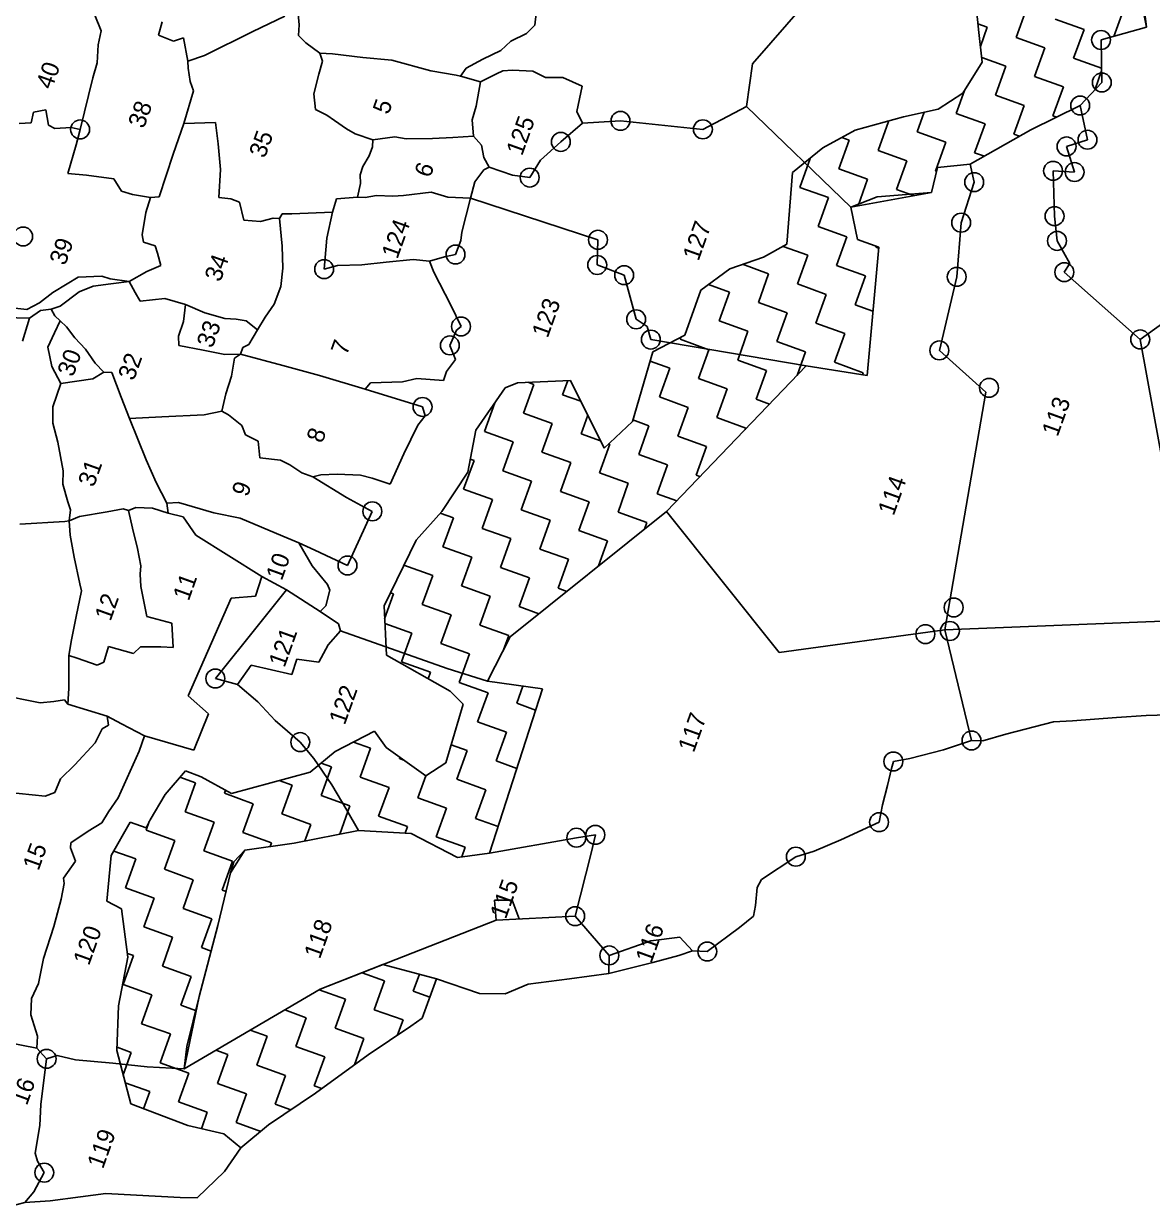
# Model space of a CAD drawing. Header units: metres. Extents: x 333193 to 336565, y 1789500 to 1792058.
# Drawn here: x 334223 to 335418, y 1789573 to 1790825 of the extents above; entities that cross this region are included whole.
import ezdxf

# ---------------------------------------------------------------- set-up
doc = ezdxf.new("R2010")
doc.units = ezdxf.units.M
for name, color, linetype in [('POLY_HATCH', 12, 'Continuous'), ('POLY_PARCEL', 6, 'Continuous'), ('POLY_WATER', 4, 'Continuous'), ('SYM_STONE', 1, 'Continuous'), ('TEXT_PARCEL', 7, 'Continuous'), ('V_BOUND_LINE', 7, 'Continuous')]:
    doc.layers.add(name, color=color, linetype=linetype)
doc.styles.add('TEXT_MAP', font='', dxfattribs={"height": 0.1})
doc.styles.get('TEXT_MAP').set_extended_font_data('Kruti Dev 050')

msp = doc.modelspace()

# ---------------------------------------------------------------- linework, layer by layer
at = {"layer": 'POLY_HATCH'}
for p, q in [((335411.7, 1790821.1), (335401.9, 1790909.5)), ((335228.5, 1790872.6), (335234.2, 1790815.5)), ((335234.2, 1790815.5), (335237.9, 1790784.1)), ((335363.7, 1790807.6), (335411.7, 1790821.1)), ((335364.5, 1790762.6), (335363.7, 1790807.6)), ((335237.9, 1790784.1), (335217.4, 1790751.4)), ((335341.6, 1790738.2), (335364.5, 1790762.6)), ((335217.4, 1790751.4), (335191.4, 1790734.5)), ((335191.4, 1790734.5), (335154.7, 1790726.4)), ((335289.3, 1790712.4), (335341.6, 1790738.2)), ((335154.7, 1790726.4), (335103.4, 1790712.3)), ((335103.4, 1790712.3), (335069, 1790693.4)), ((335225.1, 1790676.1), (335289.3, 1790712.4)), ((335069, 1790693.4), (335037.2, 1790667.3)), ((335037.2, 1790667.3), (335031.2, 1790591.3)), ((335184.1, 1790646.2), (335190.5, 1790672.7)), ((335190.5, 1790672.7), (335225.1, 1790676.1)), ((335098.9, 1790630.6), (335184.1, 1790646.2)), ((335105.7, 1790596.3), (335098.9, 1790630.6)), ((335031.2, 1790591.3), (335006.4, 1790577.7)), ((335128.3, 1790588.2), (335105.7, 1790596.3)), ((335006.4, 1790577.7), (334970.7, 1790565.5)), ((335116, 1790452.3), (335128.3, 1790588.2)), ((334970.7, 1790565.5), (334940, 1790542.8)), ((334940, 1790542.8), (334922.9, 1790495.1)), ((334922.9, 1790495.1), (334889, 1790477.3)), ((334889, 1790477.3), (334867.5, 1790403.6)), ((334903.8, 1790308.5), (335051.5, 1790462.5)), ((335051.5, 1790462.5), (335116, 1790452.3)), ((334732.9, 1790439.5), (334701.7, 1790394.4)), ((334746, 1790444.8), (334732.9, 1790439.5)), ((334801.9, 1790447.2), (334746, 1790444.8)), ((334837.5, 1790375.6), (334801.9, 1790447.2)), ((334867.5, 1790403.6), (334837.5, 1790375.6)), ((334701.7, 1790394.4), (334693.2, 1790349.9)), ((334693.2, 1790349.9), (334665.8, 1790308.4)), ((334665.8, 1790308.4), (334638.6, 1790278.1)), ((334738, 1790175.6), (334903.8, 1790308.5)), ((334638.6, 1790278.1), (334604.6, 1790208.4)), ((334604.6, 1790208.4), (334607.1, 1790156.2)), ((334714.2, 1790128.8), (334738, 1790175.6)), ((334607.1, 1790156.2), (334674.7, 1790118.2)), ((334772.3, 1790120.6), (334714.2, 1790128.8)), ((334674.7, 1790118.2), (334688.5, 1790104.4)), ((334716.2, 1789946.6), (334772.3, 1790120.6)), ((334688.5, 1790104.4), (334669.9, 1790042.3)), ((334594.4, 1790075.7), (334552.9, 1790054.3)), ((334607, 1790058.6), (334594.4, 1790075.7)), ((334552.9, 1790054.3), (334526.4, 1790032.5)), ((334648.7, 1790028.6), (334607, 1790058.6)), ((334669.9, 1790042.3), (334648.7, 1790028.6)), ((334394.3, 1790033.7), (334372.8, 1790008.9)), ((334410.9, 1790027.7), (334394.3, 1790033.7)), ((334443.2, 1790009.9), (334410.9, 1790027.7)), ((334526.4, 1790032.5), (334484.8, 1790021.2)), ((334484.8, 1790021.2), (334443.2, 1790009.9)), ((334372.8, 1790008.9), (334356.9, 1789982)), ((334336, 1789979.5), (334315.8, 1789944.3)), ((334352.6, 1789973.6), (334336, 1789979.5)), ((334356.9, 1789982), (334352.6, 1789973.6)), ((334509.5, 1789957.4), (334577.4, 1789970.7)), ((334577.4, 1789970.7), (334633.4, 1789967.5)), ((334633.4, 1789967.5), (334682.2, 1789942.3)), ((334457.1, 1789949.9), (334509.5, 1789957.4)), ((334315.8, 1789944.3), (334311, 1789895.9)), ((334442.2, 1789926), (334457.1, 1789949.9)), ((334682.2, 1789942.3), (334716.2, 1789946.6)), ((334428.5, 1789870.3), (334442.2, 1789926)), ((334311, 1789895.9), (334326.8, 1789887.8)), ((334326.8, 1789887.8), (334333.4, 1789836.6)), ((334409, 1789794.9), (334428.5, 1789870.3)), ((334333.4, 1789836.6), (334323.6, 1789785)), ((334603.2, 1789828.7), (334537, 1789802.6)), ((334660.1, 1789813.7), (334603.2, 1789828.7)), ((334645.1, 1789772.1), (334660.1, 1789813.7)), ((334537, 1789802.6), (334393.1, 1789718.5)), ((334393.1, 1789718.5), (334409, 1789794.9)), ((334323.6, 1789785), (334321.7, 1789737.9)), ((334587.7, 1789733.3), (334633, 1789763.7)), ((334633, 1789763.7), (334645.1, 1789772.1)), ((334321.7, 1789737.9), (334336.4, 1789681.3)), ((334532, 1789692.7), (334587.7, 1789733.3)), ((334482.4, 1789659), (334532, 1789692.7)), ((334336.4, 1789681.3), (334396.9, 1789658.3)), ((334396.9, 1789658.3), (334435.1, 1789649.6)), ((334453.1, 1789634.6), (334482.4, 1789659)), ((334435.1, 1789649.6), (334453.1, 1789634.6))]:
    msp.add_line(p, q, dxfattribs=at)
at = {"layer": 'POLY_HATCH', "linetype": 'Continuous'}
for p, q in [((335273.8, 1790810.3), (335284.7, 1790840.7)), ((335345.7, 1790818.8), (335315.2, 1790829.8)), ((335377.4, 1790811.4), (335387.1, 1790838.4)), ((335243.3, 1790821.2), (335233.3, 1790824.8)), ((335235.9, 1790800.8), (335243.3, 1790821.2)), ((335334.7, 1790788.3), (335345.7, 1790818.8)), ((335304.2, 1790799.3), (335273.8, 1790810.3)), ((335293.3, 1790768.8), (335304.2, 1790799.3)), ((335262.8, 1790779.8), (335237.4, 1790788.9)), ((335251.9, 1790749.3), (335262.8, 1790779.8)), ((335364.2, 1790777.7), (335334.7, 1790788.3)), ((335323.8, 1790757.9), (335293.3, 1790768.8)), ((335357, 1790754.6), (335364.3, 1790774.9)), ((335210.4, 1790729.8), (335219.2, 1790754.3)), ((335312.8, 1790727.4), (335323.8, 1790757.9)), ((335282.3, 1790738.3), (335251.9, 1790749.3)), ((335169, 1790710.2), (335176.5, 1790731.3)), ((335240.9, 1790718.8), (335210.4, 1790729.8)), ((335271.4, 1790707.9), (335282.3, 1790738.3)), ((335316.8, 1790726), (335312.8, 1790727.4)), ((335127.6, 1790690.7), (335138.5, 1790721.2)), ((335138.5, 1790721.2), (335137.2, 1790721.6)), ((335229.9, 1790688.3), (335240.9, 1790718.8)), ((335097.1, 1790701.7), (335089.2, 1790704.5)), ((335199.5, 1790699.3), (335169, 1790710.2)), ((335277.4, 1790705.7), (335271.4, 1790707.9)), ((335086.1, 1790671.2), (335097.1, 1790701.7)), ((335158, 1790679.8), (335127.6, 1790690.7)), ((335188.5, 1790668.8), (335199.5, 1790699.3)), ((335044.7, 1790651.6), (335055.6, 1790682.1)), ((335055.6, 1790682.1), (335055.4, 1790682.2)), ((335147.1, 1790649.3), (335158, 1790679.8)), ((335240.2, 1790684.6), (335229.9, 1790688.3)), ((335116.6, 1790660.2), (335086.1, 1790671.2)), ((335189.4, 1790668.5), (335188.5, 1790668.8)), ((335075.2, 1790640.7), (335044.7, 1790651.6)), ((335106.5, 1790632), (335116.6, 1790660.2)), ((335064.2, 1790610.2), (335075.2, 1790640.7)), ((335165.2, 1790642.8), (335147.1, 1790649.3)), ((335033.5, 1790620.6), (335033.7, 1790621.2)), ((335033.7, 1790621.2), (335033.6, 1790621.2)), ((335094.7, 1790599.3), (335064.2, 1790610.2)), ((335053.3, 1790579.7), (335027.2, 1790589.1)), ((335083.7, 1790568.8), (335094.7, 1790599.3)), ((335125.2, 1790588.3), (335125.5, 1790589.2)), ((335042.3, 1790549.3), (335053.3, 1790579.7)), ((335128.2, 1790587.2), (335125.2, 1790588.3)), ((335011.8, 1790560.2), (334984.2, 1790570.1)), ((335114.2, 1790557.8), (335083.7, 1790568.8)), ((335000.9, 1790529.7), (335011.8, 1790560.2)), ((335103.3, 1790527.3), (335114.2, 1790557.8)), ((334970.4, 1790540.7), (334948, 1790548.7)), ((334959.4, 1790510.2), (334970.4, 1790540.7)), ((335072.8, 1790538.3), (335042.3, 1790549.3)), ((335031.4, 1790518.8), (335000.9, 1790529.7)), ((335061.8, 1790507.8), (335072.8, 1790538.3)), ((335122.2, 1790520.6), (335103.3, 1790527.3)), ((335020.4, 1790488.3), (335031.4, 1790518.8)), ((334989.9, 1790499.2), (334959.4, 1790510.2)), ((335092.3, 1790496.9), (335061.8, 1790507.8)), ((334918, 1790490.7), (334918.8, 1790493)), ((334948.5, 1790479.7), (334918, 1790490.7)), ((334979, 1790468.8), (334989.9, 1790499.2)), ((335081.4, 1790466.4), (335092.3, 1790496.9)), ((334937.5, 1790449.2), (334948.5, 1790479.7)), ((335050.9, 1790477.3), (335020.4, 1790488.3)), ((335042, 1790452.5), (335050.9, 1790477.3)), ((334907.1, 1790460.2), (334886.2, 1790467.7)), ((335009.4, 1790457.8), (334979, 1790468.8)), ((335111.8, 1790455.4), (335081.4, 1790466.4)), ((334896.1, 1790429.7), (334907.1, 1790460.2)), ((334998.5, 1790427.3), (335009.4, 1790457.8)), ((335111, 1790453.1), (335111.8, 1790455.4)), ((334752.3, 1790412.6), (334763.2, 1790443)), ((334763.2, 1790443), (334757, 1790445.3)), ((334793.7, 1790432.1), (334799.1, 1790447.1)), ((334968, 1790438.3), (334937.5, 1790449.2)), ((334812.9, 1790425.2), (334793.7, 1790432.1)), ((334926.6, 1790418.7), (334896.1, 1790429.7)), ((334957.1, 1790407.8), (334968, 1790438.3)), ((335012.8, 1790422.2), (334998.5, 1790427.3)), ((334710.8, 1790393), (334721.8, 1790423.4)), ((334915.6, 1790388.3), (334926.6, 1790418.7)), ((334782.7, 1790401.6), (334752.3, 1790412.6)), ((334771.8, 1790371.1), (334782.7, 1790401.6)), ((334813.2, 1790390.6), (334820.3, 1790410.3)), ((334885.1, 1790399.2), (334868, 1790405.4)), ((334987.5, 1790396.8), (334957.1, 1790407.8)), ((334741.3, 1790382.1), (334710.8, 1790393)), ((334833.7, 1790383.3), (334813.2, 1790390.6)), ((334874.2, 1790368.7), (334885.1, 1790399.2)), ((334987, 1790395.2), (334987.5, 1790396.8)), ((334730.4, 1790351.6), (334741.3, 1790382.1)), ((334832.8, 1790349.2), (334843.7, 1790379.7)), ((334843.7, 1790379.7), (334842.3, 1790380.2)), ((334946.1, 1790377.3), (334915.6, 1790388.3)), ((334935.2, 1790346.8), (334946.1, 1790377.3)), ((334699.9, 1790362.5), (334695.9, 1790364)), ((334802.3, 1790360.2), (334771.8, 1790371.1)), ((334904.7, 1790357.8), (334874.2, 1790368.7)), ((334688.9, 1790332.1), (334699.9, 1790362.5)), ((334760.8, 1790340.6), (334730.4, 1790351.6)), ((334791.3, 1790329.7), (334802.3, 1790360.2)), ((334893.7, 1790327.3), (334904.7, 1790357.8)), ((334749.9, 1790310.2), (334760.8, 1790340.6)), ((334863.2, 1790338.3), (334832.8, 1790349.2)), ((334939.1, 1790345.4), (334935.2, 1790346.8)), ((334719.4, 1790321.1), (334688.9, 1790332.1)), ((334821.8, 1790318.7), (334791.3, 1790329.7)), ((334852.3, 1790307.8), (334863.2, 1790338.3)), ((334914.6, 1790319.8), (334893.7, 1790327.3)), ((334708.5, 1790290.6), (334719.4, 1790321.1)), ((334810.9, 1790288.2), (334821.8, 1790318.7)), ((334678, 1790301.6), (334664.1, 1790306.6)), ((334667, 1790271.1), (334678, 1790301.6)), ((334780.4, 1790299.2), (334749.9, 1790310.2)), ((334882.8, 1790296.8), (334852.3, 1790307.8)), ((334738.9, 1790279.7), (334708.5, 1790290.6)), ((334769.4, 1790268.7), (334780.4, 1790299.2)), ((334880.2, 1790289.6), (334882.8, 1790296.8)), ((334728, 1790249.2), (334738.9, 1790279.7)), ((334841.3, 1790277.3), (334810.9, 1790288.2)), ((334831.8, 1790250.9), (334841.3, 1790277.3)), ((334697.5, 1790260.1), (334667, 1790271.1)), ((334799.9, 1790257.8), (334769.4, 1790268.7)), ((334656.1, 1790240.6), (334625.6, 1790251.5)), ((334686.5, 1790229.7), (334697.5, 1790260.1)), ((334788.9, 1790227.3), (334799.9, 1790257.8)), ((334645.1, 1790210.1), (334656.1, 1790240.6)), ((334758.5, 1790238.2), (334728, 1790249.2)), ((334717, 1790218.7), (334686.5, 1790229.7)), ((334747.5, 1790207.8), (334758.5, 1790238.2)), ((334798.3, 1790223.9), (334788.9, 1790227.3)), ((334605.2, 1790194.9), (334614.6, 1790221.1)), ((334614.6, 1790221.1), (334611.3, 1790222.3)), ((334706.1, 1790188.2), (334717, 1790218.7)), ((334675.6, 1790199.2), (334645.1, 1790210.1)), ((334768.6, 1790200.2), (334747.5, 1790207.8)), ((334634.2, 1790179.7), (334605.4, 1790190)), ((334664.6, 1790168.7), (334675.6, 1790199.2)), ((334623.2, 1790149.2), (334634.2, 1790179.7)), ((334736.6, 1790177.3), (334706.1, 1790188.2)), ((334731, 1790161.8), (334736.6, 1790177.3)), ((334695.1, 1790157.7), (334664.6, 1790168.7)), ((334684.2, 1790127.3), (334695.1, 1790157.7)), ((334653.7, 1790138.2), (334623.2, 1790149.2)), ((334651.2, 1790131.4), (334653.7, 1790138.2)), ((334714.7, 1790116.3), (334684.2, 1790127.3)), ((334703.7, 1790085.8), (334714.7, 1790116.3)), ((334745.1, 1790105.4), (334751.7, 1790123.5)), ((334765.1, 1790098.2), (334745.1, 1790105.4)), ((334734.2, 1790074.9), (334703.7, 1790085.8)), ((334590.4, 1790057.7), (334572.2, 1790064.2)), ((334723.2, 1790044.4), (334734.2, 1790074.9)), ((334579.4, 1790027.2), (334590.4, 1790057.7)), ((334692.7, 1790055.3), (334675.6, 1790061.5)), ((334681.8, 1790024.9), (334692.7, 1790055.3)), ((334548.9, 1790038.2), (334538, 1790042.1)), ((334538, 1790007.7), (334548.9, 1790038.2)), ((334620.8, 1790046.8), (334621.4, 1790048.3)), ((334626.1, 1790044.9), (334620.8, 1790046.8)), ((334745.2, 1790036.5), (334723.2, 1790044.4)), ((334405.1, 1790021), (334388.5, 1790027)), ((334609.9, 1790016.3), (334579.4, 1790027.2)), ((334640.4, 1790005.3), (334648.7, 1790028.6)), ((334394.1, 1789990.6), (334405.1, 1790021)), ((334435.6, 1790010.1), (334436.8, 1790013.4)), ((334507.5, 1790018.7), (334493.7, 1790023.6)), ((334496.5, 1789988.2), (334507.5, 1790018.7)), ((334598.9, 1789985.8), (334609.9, 1790016.3)), ((334712.3, 1790013.9), (334681.8, 1790024.9)), ((334701.3, 1789983.4), (334712.3, 1790013.9)), ((334466, 1789999.1), (334435.6, 1790010.1)), ((334568.4, 1789996.8), (334538, 1790007.7)), ((334670.8, 1789994.4), (334640.4, 1790005.3)), ((334424.6, 1789979.6), (334394.1, 1789990.6)), ((334455.1, 1789968.7), (334466, 1789999.1)), ((334527, 1789977.2), (334496.5, 1789988.2)), ((334557.7, 1789966.8), (334568.4, 1789996.8)), ((334659.9, 1789963.9), (334670.8, 1789994.4)), ((334352.7, 1789971), (334356, 1789980.2)), ((334413.7, 1789949.1), (334424.6, 1789979.6)), ((334520.7, 1789959.6), (334527, 1789977.2)), ((334629.4, 1789974.9), (334598.9, 1789985.8)), ((334725.3, 1789974.8), (334701.3, 1789983.4)), ((334383.2, 1789960.1), (334352.7, 1789971)), ((334485.6, 1789957.7), (334455.1, 1789968.7)), ((334626.9, 1789967.8), (334629.4, 1789974.9)), ((334690.4, 1789953), (334659.9, 1789963.9)), ((334372.2, 1789929.6), (334383.2, 1789960.1)), ((334484.2, 1789953.8), (334485.6, 1789957.7)), ((334686.8, 1789942.9), (334690.4, 1789953)), ((334341.7, 1789940.6), (334318.5, 1789948.9)), ((334330.8, 1789910.1), (334341.7, 1789940.6)), ((334444.1, 1789938.2), (334413.7, 1789949.1)), ((334433.2, 1789907.7), (334444.1, 1789938.2)), ((334402.7, 1789918.6), (334372.2, 1789929.6)), ((334391.8, 1789888.2), (334402.7, 1789918.6)), ((334361.3, 1789899.1), (334330.8, 1789910.1)), ((334437.3, 1789906.2), (334433.2, 1789907.7)), ((334350.3, 1789868.6), (334361.3, 1789899.1)), ((334422.2, 1789877.2), (334391.8, 1789888.2)), ((334411.3, 1789846.7), (334422.2, 1789877.2)), ((334380.8, 1789857.7), (334350.3, 1789868.6)), ((334369.9, 1789827.2), (334380.8, 1789857.7)), ((334328.4, 1789807.7), (334339.4, 1789838.2)), ((334339.4, 1789838.2), (334332.9, 1789840.5)), ((334421.5, 1789843.1), (334411.3, 1789846.7)), ((334400.3, 1789816.3), (334369.9, 1789827.2)), ((334389.4, 1789785.8), (334400.3, 1789816.3)), ((334605.1, 1789811.5), (334581.3, 1789820.1)), ((334635.6, 1789800.5), (334642, 1789818.5)), ((334358.9, 1789796.7), (334328.4, 1789807.7)), ((334563.7, 1789792), (334535.8, 1789802)), ((334594.2, 1789781), (334605.1, 1789811.5)), ((334653.1, 1789794.3), (334635.6, 1789800.5)), ((334347.9, 1789766.2), (334358.9, 1789796.7)), ((334552.7, 1789761.5), (334563.7, 1789792)), ((334405.9, 1789779.8), (334389.4, 1789785.8)), ((334522.3, 1789772.4), (334499.4, 1789780.7)), ((334624.7, 1789770.1), (334594.2, 1789781)), ((334378.4, 1789755.3), (334347.9, 1789766.2)), ((334511.3, 1789742), (334522.3, 1789772.4)), ((334619, 1789754.3), (334624.7, 1789770.1)), ((334367.5, 1789724.8), (334378.4, 1789755.3)), ((334480.8, 1789752.9), (334462.9, 1789759.3)), ((334469.9, 1789722.4), (334480.8, 1789752.9)), ((334583.2, 1789750.5), (334552.7, 1789761.5)), ((334573.2, 1789722.8), (334583.2, 1789750.5)), ((334337, 1789735.8), (334321.9, 1789741.2)), ((334439.4, 1789733.4), (334426.5, 1789738)), ((334541.8, 1789731), (334511.3, 1789742)), ((334328.5, 1789712), (334337, 1789735.8)), ((334428.4, 1789702.9), (334439.4, 1789733.4)), ((334530.8, 1789700.5), (334541.8, 1789731)), ((334398, 1789713.9), (334367.5, 1789724.8)), ((334387, 1789683.4), (334398, 1789713.9)), ((334500.4, 1789711.5), (334469.9, 1789722.4)), ((334356.5, 1789694.3), (334330.6, 1789703.6)), ((334458.9, 1789691.9), (334428.4, 1789702.9)), ((334489.4, 1789681), (334500.4, 1789711.5)), ((334538.8, 1789697.7), (334530.8, 1789700.5)), ((334350, 1789676.1), (334356.5, 1789694.3)), ((334448, 1789661.5), (334458.9, 1789691.9)), ((334417.5, 1789672.4), (334387, 1789683.4)), ((334506, 1789675), (334489.4, 1789681)), ((334411.2, 1789655), (334417.5, 1789672.4)), ((334474.1, 1789652.1), (334448, 1789661.5))]:
    msp.add_line(p, q, dxfattribs=at)
at = {"layer": 'POLY_PARCEL'}
for p, q in [((335411.7, 1790821.1), (335396.6, 1790899.1)), ((334994.6, 1790782.2), (335050.4, 1790846.2)), ((334305.2, 1790817.3), (334298.5, 1790834)), ((334465.7, 1790816.7), (334499.4, 1790832.9)), ((334513.4, 1790838.8), (334514.6, 1790823.8)), ((334764.2, 1790823.3), (334765.6, 1790835.5)), ((334301.9, 1790802.5), (334305.2, 1790817.3)), ((334369.7, 1790826.9), (334365.8, 1790812.7)), ((334414.4, 1790791.3), (334465.7, 1790816.7)), ((334514.6, 1790823.8), (334514.1, 1790812.2)), ((334739, 1790806.4), (334755.4, 1790814.6)), ((334755.4, 1790814.6), (334764.2, 1790823.3)), ((335363.7, 1790807.6), (335411.7, 1790821.1)), ((334300.9, 1790783.3), (334301.9, 1790802.5)), ((334365.8, 1790812.7), (334381.8, 1790806.2)), ((334381.8, 1790806.2), (334392.3, 1790810)), ((334392.3, 1790810), (334396.9, 1790785.2)), ((334514.1, 1790812.2), (334521.7, 1790804.6)), ((334521.7, 1790804.6), (334536.6, 1790793.6)), ((334728.4, 1790796.3), (334739, 1790806.4)), ((335364.5, 1790762.6), (335363.7, 1790807.6)), ((334396.9, 1790785.2), (334414.4, 1790791.3)), ((334539.3, 1790785.1), (334536.6, 1790793.6)), ((334536.6, 1790793.6), (334550, 1790793)), ((334550, 1790793), (334582.2, 1790789.1)), ((334709.1, 1790787.2), (334728.4, 1790796.3)), ((334296.4, 1790767.4), (334300.9, 1790783.3)), ((334397.2, 1790777.8), (334396.9, 1790785.2)), ((334399.2, 1790763.5), (334397.2, 1790777.8)), ((334535.7, 1790771.5), (334539.3, 1790785.1)), ((334582.2, 1790789.1), (334612.9, 1790786.3)), ((334612.9, 1790786.3), (334654.3, 1790774.8)), ((334685.6, 1790769.3), (334691.5, 1790777.8)), ((334691.5, 1790777.8), (334709.1, 1790787.2)), ((334988.4, 1790737.1), (334994.6, 1790782.2)), ((334282.8, 1790712.9), (334296.4, 1790767.4)), ((334530.2, 1790750.5), (334535.7, 1790771.5)), ((334654.3, 1790774.8), (334680.8, 1790770.4)), ((334680.8, 1790770.4), (334685.6, 1790769.3)), ((334685.6, 1790769.3), (334706.6, 1790763.2)), ((334723.6, 1790771.7), (334706.6, 1790763.2)), ((334730.3, 1790775), (334723.6, 1790771.7)), ((334740.7, 1790775.5), (334730.3, 1790775)), ((334762, 1790774.5), (334740.7, 1790775.5)), ((334775.4, 1790767.9), (334762, 1790774.5)), ((334793.9, 1790768), (334775.4, 1790767.9)), ((334814.3, 1790758.8), (334793.9, 1790768)), ((334392.5, 1790719.3), (334402.9, 1790753.8)), ((334402.9, 1790753.8), (334399.2, 1790763.5)), ((334706.6, 1790763.2), (334702, 1790737.6)), ((334808.6, 1790732), (334814.3, 1790758.8)), ((335341.6, 1790738.2), (335364.5, 1790762.6)), ((334532, 1790734), (334530.2, 1790750.5)), ((334231.1, 1790719.9), (334233.4, 1790731.3)), ((334233.4, 1790731.3), (334246.4, 1790733.5)), ((334246.4, 1790733.5), (334249.4, 1790717.6)), ((334544.1, 1790728.1), (334532, 1790734)), ((334552.3, 1790722.2), (334544.1, 1790728.1)), ((334702, 1790737.6), (334697.9, 1790723)), ((334814.7, 1790719.5), (334808.6, 1790732)), ((334942.2, 1790713), (334988.4, 1790737.1)), ((334988.4, 1790737.1), (335098.9, 1790630.6)), ((335289.3, 1790712.4), (335341.6, 1790738.2)), ((335341.6, 1790738.2), (335349.3, 1790702)), ((334218.2, 1790719.1), (334231.1, 1790719.9)), ((334249.4, 1790717.6), (334256.1, 1790713.8)), ((334256.1, 1790713.8), (334273.5, 1790715.1)), ((334273.5, 1790715.1), (334282.8, 1790712.9)), ((334381.2, 1790686.7), (334392.5, 1790719.3)), ((334392.5, 1790719.3), (334426.3, 1790720.3)), ((334426.3, 1790720.3), (334429, 1790697.8)), ((334564.8, 1790713.4), (334552.3, 1790722.2)), ((334697.9, 1790723), (334699.3, 1790705.8)), ((334791.8, 1790699.7), (334814.7, 1790719.5)), ((334814.7, 1790719.5), (334854.9, 1790722)), ((334854.9, 1790722), (334942.2, 1790713)), ((334278.7, 1790696.6), (334282.8, 1790712.9)), ((334574.2, 1790708.2), (334564.8, 1790713.4)), ((334592.9, 1790701.8), (334574.2, 1790708.2)), ((334592.4, 1790694.4), (334592.9, 1790701.8)), ((334615.9, 1790705), (334592.9, 1790701.8)), ((334628.2, 1790703.1), (334615.9, 1790705)), ((334655.9, 1790703.4), (334628.2, 1790703.1)), ((334677.6, 1790704.2), (334655.9, 1790703.4)), ((334699.3, 1790705.8), (334677.6, 1790704.2)), ((334707.9, 1790696.1), (334699.3, 1790705.8)), ((335225.1, 1790676.1), (335289.3, 1790712.4)), ((335349.3, 1790702), (335327.2, 1790694.9)), ((334269.8, 1790666.4), (334278.7, 1790696.6)), ((334429, 1790697.8), (334431.6, 1790670.6)), ((334588.8, 1790685.1), (334592.4, 1790694.4)), ((334710.2, 1790683.1), (334707.9, 1790696.1)), ((334770.3, 1790680.5), (334791.8, 1790699.7)), ((335327.2, 1790694.9), (335335.7, 1790667.8)), ((334366.6, 1790641.7), (334381.2, 1790686.7)), ((334582.2, 1790673.5), (334588.8, 1790685.1)), ((334715.8, 1790673.1), (334710.2, 1790683.1)), ((334758.8, 1790661.9), (334770.3, 1790680.5)), ((334289.5, 1790664.5), (334269.8, 1790666.4)), ((334318.4, 1790660.5), (334289.5, 1790664.5)), ((334431.6, 1790670.6), (334429.7, 1790640.9)), ((334579.4, 1790664.8), (334582.2, 1790673.5)), ((334579.7, 1790655.6), (334579.4, 1790664.8)), ((334700.7, 1790657.3), (334710.1, 1790670)), ((334710.1, 1790670), (334715.8, 1790673.1)), ((334715.8, 1790673.1), (334740.5, 1790664.5)), ((334740.5, 1790664.5), (334758.8, 1790661.9)), ((335184.1, 1790646.2), (335190.5, 1790672.7)), ((335190.5, 1790672.7), (335225.1, 1790676.1)), ((335229.4, 1790657.1), (335225.1, 1790676.1)), ((335335.7, 1790667.8), (335312.9, 1790669.1)), ((335312.9, 1790669.1), (335314.5, 1790621.1)), ((334326.5, 1790647.6), (334318.4, 1790660.5)), ((334576.4, 1790641.3), (334579.7, 1790655.6)), ((334696.3, 1790640.2), (334700.7, 1790657.3)), ((335215.6, 1790614.2), (335229.4, 1790657.1)), ((334338.4, 1790644.1), (334326.5, 1790647.6)), ((334357.2, 1790641), (334338.4, 1790644.1)), ((334352.3, 1790625), (334357.2, 1790641)), ((334357.2, 1790641), (334366.6, 1790641.7)), ((334429.7, 1790640.9), (334442.5, 1790639.4)), ((334442.5, 1790639.4), (334451.5, 1790635.8)), ((334554.4, 1790639.4), (334549.9, 1790625.3)), ((334576.4, 1790641.3), (334554.4, 1790639.4)), ((334584.6, 1790640.7), (334576.4, 1790641.3)), ((334596.7, 1790643.1), (334584.6, 1790640.7)), ((334614, 1790642.3), (334596.7, 1790643.1)), ((334625.2, 1790643.1), (334614, 1790642.3)), ((334654.4, 1790646.5), (334625.2, 1790643.1)), ((334672.2, 1790641.3), (334654.4, 1790646.5)), ((334696.3, 1790640.2), (334672.2, 1790641.3)), ((334687, 1790604.2), (334696.3, 1790640.2)), ((334696.3, 1790640.2), (334831.1, 1790596.1)), ((335098.9, 1790630.6), (335126.7, 1790641.4)), ((335126.7, 1790641.4), (335184.1, 1790646.2)), ((334451.5, 1790635.8), (334456.3, 1790616.9)), ((335105.7, 1790596.3), (335098.9, 1790630.6)), ((334348.6, 1790601.3), (334352.3, 1790625)), ((334456.3, 1790616.9), (334473.7, 1790615.5)), ((334473.7, 1790615.5), (334487.3, 1790618.9)), ((334487.3, 1790618.9), (334494.1, 1790618.6)), ((334496.7, 1790623.4), (334494.1, 1790618.6)), ((334494.1, 1790618.6), (334496.9, 1790589.4)), ((334507.1, 1790623.4), (334496.7, 1790623.4)), ((334549.9, 1790625.3), (334507.1, 1790623.4)), ((334549.9, 1790625.3), (334544, 1790597.9)), ((335210.9, 1790556.9), (335215.6, 1790614.2)), ((335314.5, 1790621.1), (335317.1, 1790594.9)), ((334685.9, 1790595.2), (334687, 1790604.2)), ((334349.8, 1790593.7), (334348.6, 1790601.3)), ((334362.3, 1790589.6), (334349.8, 1790593.7)), ((334364.7, 1790581.9), (334362.3, 1790589.6)), ((334496.9, 1790589.4), (334497.3, 1790566.2)), ((334544, 1790597.9), (334541.2, 1790565)), ((334680.3, 1790580.5), (334685.9, 1790595.2)), ((334831.1, 1790596.1), (334830.3, 1790569.4)), ((335128.3, 1790588.2), (335105.7, 1790596.3)), ((335317.1, 1790594.9), (335330.6, 1790571.1)), ((334368.4, 1790569), (334364.7, 1790581.9)), ((334652.9, 1790573.4), (334668.6, 1790578.1)), ((334668.6, 1790578.1), (334680.3, 1790580.5)), ((335116, 1790452.3), (335128.3, 1790588.2)), ((335405.2, 1790490.6), (335531.3, 1790582.1)), ((334353.3, 1790562.5), (334368.4, 1790569)), ((334497.3, 1790566.2), (334495.2, 1790546.8)), ((334541.2, 1790565), (334555.2, 1790569)), ((334555.2, 1790569), (334581.2, 1790569.7)), ((334581.2, 1790569.7), (334606.7, 1790572.4)), ((334606.7, 1790572.4), (334635.6, 1790575.3)), ((334635.6, 1790575.3), (334652.9, 1790573.4)), ((334657.3, 1790561.7), (334652.9, 1790573.4)), ((334830.3, 1790569.4), (334858.8, 1790558.6)), ((335330.6, 1790571.1), (335324.8, 1790561.8)), ((334334.7, 1790552), (334353.3, 1790562.5)), ((334341, 1790540.3), (334334.7, 1790552)), ((334675.3, 1790526.7), (334657.3, 1790561.7)), ((334858.8, 1790558.6), (334871.5, 1790511.9)), ((335192.5, 1790479), (335210.9, 1790556.9)), ((335324.8, 1790561.8), (335405.2, 1790490.6)), ((334346.4, 1790531.1), (334341, 1790540.3)), ((334495.2, 1790546.8), (334488.4, 1790527.8)), ((334372.4, 1790534), (334346.4, 1790531.1)), ((334394.4, 1790527.7), (334372.4, 1790534)), ((334392.3, 1790509.7), (334394.4, 1790527.7)), ((334415, 1790518.7), (334394.4, 1790527.7)), ((334488.4, 1790527.8), (334478.6, 1790514)), ((334686.1, 1790504.3), (334675.3, 1790526.7)), ((334252.2, 1790522.6), (334256.2, 1790515.6)), ((334256.2, 1790515.6), (334261.6, 1790510.2)), ((334436, 1790512.8), (334415, 1790518.7)), ((334478.6, 1790514), (334470.5, 1790500.8)), ((334229.1, 1790513.2), (334221.7, 1790488.7)), ((334261.6, 1790510.2), (334255.7, 1790497.6)), ((334268.4, 1790503.8), (334261.6, 1790510.2)), ((334277.3, 1790492.4), (334268.4, 1790503.8)), ((334387, 1790494.1), (334392.3, 1790509.7)), ((334448, 1790512), (334436, 1790512.8)), ((334458.5, 1790510.3), (334448, 1790512)), ((334470.5, 1790500.8), (334458.5, 1790510.3)), ((334681.3, 1790500.3), (334686.1, 1790504.3)), ((334871.5, 1790511.9), (334883, 1790504.4)), ((334883, 1790504.4), (334887.1, 1790490.4)), ((334255.7, 1790497.6), (334248.6, 1790482.4)), ((334288.4, 1790480.2), (334277.3, 1790492.4)), ((334387.4, 1790484), (334387, 1790494.1)), ((334470.5, 1790500.8), (334461.3, 1790485.3)), ((334674.3, 1790484.3), (334681.3, 1790500.3)), ((334887.1, 1790490.4), (335051.5, 1790462.5)), ((335459.1, 1790193.6), (335405.2, 1790490.6)), ((334248.6, 1790482.4), (334252.8, 1790461.8)), ((334298.8, 1790465.6), (334288.4, 1790480.2)), ((334413.1, 1790479.1), (334387.4, 1790484)), ((334436.2, 1790474.8), (334413.1, 1790479.1)), ((334455, 1790481.9), (334452.8, 1790474.9)), ((334461.3, 1790485.3), (334455, 1790481.9)), ((334680.2, 1790469.5), (334674.3, 1790484.3)), ((335241.7, 1790434.6), (335192.5, 1790479)), ((334307.8, 1790455.9), (334298.8, 1790465.6)), ((334452.8, 1790474.9), (334436.2, 1790474.8)), ((334443, 1790451.7), (334446.2, 1790470.6)), ((334446.2, 1790470.6), (334452.8, 1790474.9)), ((334452.8, 1790474.9), (334497.3, 1790463)), ((334670.7, 1790456.5), (334680.2, 1790469.5)), ((334252.8, 1790461.8), (334262.5, 1790444)), ((334296.2, 1790448.8), (334307.8, 1790455.9)), ((334307.8, 1790455.9), (334316.5, 1790455.6)), ((334316.5, 1790455.6), (334326.2, 1790429.6)), ((334437.2, 1790432.9), (334443, 1790451.7)), ((334497.3, 1790463), (334536.1, 1790452.3)), ((334536.1, 1790452.3), (334584.5, 1790438)), ((334667.5, 1790447), (334670.7, 1790456.5)), ((334903.8, 1790308.5), (335051.5, 1790462.5)), ((335051.5, 1790462.5), (335116, 1790452.3)), ((334262.5, 1790444), (334254.1, 1790419.1)), ((334262.5, 1790444), (334296.2, 1790448.8)), ((334584.5, 1790438), (334590.1, 1790444.8)), ((334590.1, 1790444.8), (334624, 1790445.7)), ((334624, 1790445.7), (334639.2, 1790449.3)), ((334639.2, 1790449.3), (334667.5, 1790447)), ((334326.2, 1790429.6), (334335, 1790407)), ((334433, 1790414.7), (334437.2, 1790432.9)), ((334584.5, 1790438), (334645.4, 1790419.1)), ((335198.4, 1790183), (335241.7, 1790434.6)), ((334254.1, 1790419.1), (334254, 1790401.8)), ((334414, 1790410.7), (334433, 1790414.7)), ((334440.1, 1790410.9), (334433, 1790414.7)), ((334645.4, 1790419.1), (334648.3, 1790409.6)), ((334254, 1790401.8), (334259.3, 1790381.7)), ((334335, 1790407), (334369.5, 1790408.5)), ((334335, 1790407), (334352.8, 1790363.2)), ((334369.5, 1790408.5), (334414, 1790410.7)), ((334453.9, 1790399.6), (334440.1, 1790410.9)), ((334648.3, 1790409.6), (334640.5, 1790399.7)), ((334457.9, 1790389.7), (334453.9, 1790399.6)), ((334471.4, 1790383), (334457.9, 1790389.7)), ((334640.5, 1790399.7), (334625.4, 1790369.3)), ((334259.3, 1790381.7), (334264.9, 1790351.6)), ((334473.2, 1790365.1), (334471.4, 1790383)), ((334495, 1790362.7), (334473.2, 1790365.1)), ((334625.4, 1790369.3), (334611.1, 1790337.2)), ((334264.9, 1790351.6), (334264.5, 1790337.4)), ((334352.8, 1790363.2), (334363.5, 1790339)), ((334504.8, 1790358), (334495, 1790362.7)), ((334517.4, 1790349.2), (334504.8, 1790358)), ((334363.5, 1790339), (334374.8, 1790317.3)), ((334529.1, 1790345.2), (334517.4, 1790349.2)), ((334537.7, 1790347.1), (334529.1, 1790345.2)), ((334564.8, 1790323.3), (334529.1, 1790345.2)), ((334554.9, 1790347.9), (334537.7, 1790347.1)), ((334579.7, 1790346.8), (334554.9, 1790347.9)), ((334591.9, 1790343.7), (334579.7, 1790346.8)), ((334611.1, 1790337.2), (334591.9, 1790343.7)), ((334264.5, 1790337.4), (334269.9, 1790318.6)), ((334269.9, 1790318.6), (334272.5, 1790310.3)), ((334374.8, 1790317.3), (334386.9, 1790318.1)), ((334376.1, 1790306.5), (334374.8, 1790317.3)), ((334386.9, 1790318.1), (334424.3, 1790307.1)), ((334592.2, 1790308.6), (334564.8, 1790323.3)), ((334272.5, 1790310.3), (334271.3, 1790298.5)), ((334271.3, 1790298.5), (334282.1, 1790303.3)), ((334282.1, 1790303.3), (334311.5, 1790307.9)), ((334311.5, 1790307.9), (334328.5, 1790311.2)), ((334328.5, 1790311.2), (334334.1, 1790309.5)), ((334334.1, 1790309.5), (334341.7, 1790312.8)), ((334334.1, 1790309.5), (334338.2, 1790290.7)), ((334341.7, 1790312.8), (334359.5, 1790311.8)), ((334359.5, 1790311.8), (334376.1, 1790306.5)), ((334391.8, 1790302.8), (334376.1, 1790306.5)), ((334405.4, 1790283.3), (334391.8, 1790302.8)), ((334424.3, 1790307.1), (334452.4, 1790301.2)), ((334452.4, 1790301.2), (334497.6, 1790282.3)), ((334565.9, 1790251.3), (334592.2, 1790308.6)), ((334738, 1790175.6), (334903.8, 1790308.5)), ((334903.8, 1790308.5), (335022.8, 1790159.1)), ((334903.8, 1790308.5), (334903.8, 1790308.5)), ((334219, 1790295), (334266.5, 1790297.8)), ((334266.5, 1790297.8), (334271.3, 1790298.5)), ((334271.3, 1790298.5), (334272.4, 1790283.3)), ((334338.2, 1790290.7), (334343.5, 1790269.4)), ((334272.4, 1790283.3), (334276.7, 1790260.2)), ((334475.2, 1790239.6), (334405.4, 1790283.3)), ((334497.6, 1790282.3), (334514.3, 1790275.3)), ((334343.5, 1790269.4), (334347, 1790250.8)), ((334514.3, 1790275.3), (334528.5, 1790250.8)), ((334514.3, 1790275.3), (334531.4, 1790267.4)), ((334531.4, 1790267.4), (334565.9, 1790251.3)), ((334276.7, 1790260.2), (334282.6, 1790231.7)), ((334347, 1790250.8), (334346.3, 1790242)), ((334346.3, 1790242), (334347.1, 1790229.1)), ((334468.4, 1790218.9), (334475.2, 1790239.6)), ((334501.2, 1790225.4), (334475.2, 1790239.6)), ((334528.5, 1790250.8), (334544.8, 1790231.3)), ((334282.6, 1790231.7), (334284.4, 1790224.5)), ((334347.1, 1790229.1), (334353.3, 1790197.3)), ((334544.8, 1790231.3), (334547.1, 1790225)), ((334284.4, 1790224.5), (334278.6, 1790197.4)), ((334397.3, 1790113.3), (334442.7, 1790216.7)), ((334442.7, 1790216.7), (334468.4, 1790218.9)), ((334471.8, 1790188.5), (334501.2, 1790225.4)), ((334501.2, 1790225.4), (334536.9, 1790202.6)), ((334547.1, 1790225), (334543, 1790208.6)), ((334543, 1790208.6), (334536.9, 1790202.6)), ((334536.9, 1790202.6), (334556.5, 1790189.4)), ((334278.6, 1790197.4), (334273.6, 1790172.5)), ((334353.3, 1790197.3), (334380.1, 1790190.1)), ((334380.1, 1790190.1), (334381.3, 1790164.4)), ((334426, 1790131.6), (334471.8, 1790188.5)), ((334556.5, 1790189.4), (334558.4, 1790182.1)), ((335198.4, 1790183), (335459.1, 1790193.6)), ((334558.4, 1790182.1), (334545.6, 1790167.3)), ((334558.4, 1790182.1), (334671.3, 1790142.2)), ((335022.8, 1790159.1), (335198.4, 1790183)), ((335198.4, 1790183), (335226.5, 1790066)), ((334273.6, 1790172.5), (334270.9, 1790155.8)), ((334312.9, 1790165.5), (334308, 1790148.9)), ((334339.5, 1790158.2), (334312.9, 1790165.5)), ((334346.7, 1790165.3), (334339.5, 1790158.2)), ((334368.3, 1790165.1), (334346.7, 1790165.3)), ((334381.3, 1790164.4), (334368.3, 1790165.1)), ((334545.6, 1790167.3), (334535.7, 1790149)), ((334714.2, 1790128.8), (334738, 1790175.6)), ((334270.9, 1790155.8), (334270.8, 1790121)), ((334279.8, 1790153.1), (334270.9, 1790155.8)), ((334300.9, 1790145.6), (334279.8, 1790153.1)), ((334512.2, 1790152), (334507, 1790136)), ((334535.7, 1790149), (334512.2, 1790152)), ((334308, 1790148.9), (334300.9, 1790145.6)), ((334463.9, 1790145.9), (334449.3, 1790125.1)), ((334507, 1790136), (334463.9, 1790145.9)), ((334671.3, 1790142.2), (334714.2, 1790128.8)), ((334449.3, 1790125.1), (334426, 1790131.6)), ((334772.3, 1790120.6), (334714.2, 1790128.8)), ((334240.6, 1790105.9), (334184.9, 1790116.9)), ((334270.8, 1790121), (334269.9, 1790104.4)), ((334418.9, 1790094.2), (334397.3, 1790113.3)), ((334471.1, 1790106.9), (334449.3, 1790125.1)), ((334716.2, 1789946.6), (334772.3, 1790120.6)), ((334255, 1790107.4), (334240.6, 1790105.9)), ((334266.3, 1790108.9), (334255, 1790107.4)), ((334269.9, 1790104.4), (334266.3, 1790108.9)), ((334269.9, 1790104.4), (334311.4, 1790091.8)), ((334489.2, 1790087), (334471.1, 1790106.9)), ((334326.8, 1790083.5), (334311.4, 1790091.8)), ((334311.4, 1790091.8), (334312.8, 1790082.2)), ((334403.4, 1790055.7), (334418.9, 1790094.2)), ((334306.1, 1790078.5), (334298.6, 1790063.6)), ((334312.8, 1790082.2), (334306.1, 1790078.5)), ((334351, 1790070.9), (334326.8, 1790083.5)), ((334502.4, 1790075.9), (334489.2, 1790087)), ((334515.9, 1790064.3), (334502.4, 1790075.9)), ((334298.6, 1790063.6), (334277.2, 1790040.4)), ((334345.3, 1790054.6), (334351, 1790070.9)), ((334351, 1790070.9), (334403.4, 1790055.7)), ((334530.1, 1790047.1), (334515.9, 1790064.3)), ((334323.1, 1790005.3), (334345.3, 1790054.6)), ((334277.2, 1790040.4), (334262.2, 1790025.5)), ((334549.3, 1790018.9), (334530.1, 1790047.1)), ((334262.2, 1790025.5), (334256.1, 1790011)), ((334565.2, 1789992.3), (334549.3, 1790018.9)), ((334246, 1790006.9), (334204.6, 1790011.4)), ((334256.1, 1790011), (334246, 1790006.9)), ((334312.9, 1789990.4), (334323.1, 1790005.3)), ((334306, 1789978.7), (334312.9, 1789990.4)), ((334577.4, 1789970.7), (334565.2, 1789992.3)), ((334291.3, 1789970), (334306, 1789978.7)), ((334272.9, 1789957.5), (334291.3, 1789970)), ((334509.5, 1789957.4), (334577.4, 1789970.7)), ((334577.4, 1789970.7), (334633.4, 1789967.5)), ((334633.4, 1789967.5), (334682.2, 1789942.3)), ((334716.2, 1789946.6), (334808.2, 1789963.1)), ((334808.2, 1789963.1), (334828.3, 1789966.1)), ((334828.3, 1789966.1), (334823.9, 1789946.7)), ((334272.6, 1789952.3), (334272.9, 1789957.5)), ((334277.8, 1789938.3), (334272.6, 1789952.3)), ((334457.1, 1789949.9), (334509.5, 1789957.4)), ((334265.2, 1789920.1), (334277.8, 1789938.3)), ((334445.5, 1789937.7), (334457.1, 1789949.9)), ((334682.2, 1789942.3), (334716.2, 1789946.6)), ((334823.9, 1789946.7), (334807, 1789880)), ((334428.5, 1789870.3), (334442.2, 1789926)), ((334442.2, 1789926), (334445.5, 1789937.7)), ((334262.7, 1789898), (334266, 1789914.7)), ((334266, 1789914.7), (334265.2, 1789920.1)), ((334255, 1789868.9), (334262.7, 1789898)), ((334721.7, 1789896.8), (334740.3, 1789897.1)), ((334723.4, 1789875.9), (334721.7, 1789896.8)), ((334740.3, 1789897.1), (334747.7, 1789877.1)), ((334723.4, 1789875.9), (334537, 1789802.6)), ((334807, 1789880), (334723.4, 1789875.9)), ((334807, 1789880), (334843.1, 1789838.5)), ((334244.1, 1789835.2), (334255, 1789868.9)), ((334409, 1789794.9), (334428.5, 1789870.3)), ((334843.1, 1789838.5), (334887.1, 1789854)), ((334887.1, 1789854), (334917.7, 1789857.7)), ((334917.7, 1789857.7), (334931.3, 1789843.3)), ((334842.6, 1789819.4), (334843.1, 1789838.5)), ((334238.9, 1789808.9), (334244.1, 1789835.2)), ((334231.3, 1789793), (334238.9, 1789808.9)), ((334537, 1789802.6), (334393.1, 1789718.5)), ((334230.5, 1789775.4), (334231.3, 1789793)), ((334395.8, 1789742.1), (334409, 1789794.9)), ((334237.6, 1789753.1), (334230.5, 1789775.4)), ((334236.9, 1789740.3), (334237.6, 1789753.1)), ((334206.4, 1789746.4), (334236.9, 1789740.3)), ((334236.9, 1789740.3), (334247.4, 1789729)), ((334393.1, 1789718.5), (334395.8, 1789742.1)), ((334247.4, 1789729), (334241.1, 1789680.5)), ((334247.4, 1789729), (334258.5, 1789732.4)), ((334258.5, 1789732.4), (334277.9, 1789728)), ((334277.9, 1789728), (334317.5, 1789724.4)), ((334317.5, 1789724.4), (334353.9, 1789720.4)), ((334353.9, 1789720.4), (334393.1, 1789718.5)), ((334241.1, 1789680.5), (334240.1, 1789658.4)), ((334240.1, 1789658.4), (334235.4, 1789629.2)), ((334235.4, 1789629.2), (334237.8, 1789620.8)), ((334237.8, 1789620.8), (334244.9, 1789608.5)), ((334244.9, 1789608.5), (334234, 1789588.2)), ((334234, 1789588.2), (334224.3, 1789577))]:
    msp.add_line(p, q, dxfattribs=at)
at = {"layer": 'POLY_WATER'}
for p, q in [((334269.1, 1790549.6), (334280.8, 1790556.6)), ((334280.8, 1790556.6), (334305.8, 1790557.6)), ((334305.8, 1790557.6), (334314.7, 1790554.8)), ((334314.7, 1790554.8), (334334.7, 1790552)), ((334334.7, 1790552), (334315.2, 1790549.5)), ((334239.8, 1790529.3), (334254.1, 1790540.2)), ((334254.1, 1790540.2), (334269.1, 1790549.6)), ((334281.9, 1790541.1), (334261.7, 1790525.8)), ((334296.6, 1790547.1), (334281.9, 1790541.1)), ((334315.2, 1790549.5), (334296.6, 1790547.1)), ((334179.4, 1790527.6), (334226.5, 1790522.4)), ((334226.5, 1790522.4), (334239.8, 1790529.3)), ((334229.1, 1790513.2), (334240.8, 1790521.1)), ((334240.8, 1790521.1), (334252.2, 1790522.6)), ((334261.7, 1790525.8), (334252.2, 1790522.6)), ((334202.3, 1790513.8), (334229.1, 1790513.2))]:
    msp.add_line(p, q, dxfattribs=at)
at = {"layer": 'SYM_STONE'}
for centre in [(335363.7, 1790807.6), (335364.5, 1790762.6), (335341.6, 1790738.2), (334854.9, 1790722), (334282.8, 1790712.9), (334942.2, 1790713), (334791.8, 1790699.7), (335327.2, 1790694.9), (335349.3, 1790702), (335312.9, 1790669.1), (335335.7, 1790667.8), (334758.8, 1790661.9), (335229.4, 1790657.1), (335314.5, 1790621.1), (335215.6, 1790614.2), (334222.5, 1790599.6), (334831.1, 1790596.1), (335317.1, 1790594.9), (334680.3, 1790580.5), (334830.3, 1790569.4), (334541.2, 1790565), (334858.8, 1790558.6), (335210.9, 1790556.9), (335324.8, 1790561.8), (334686.1, 1790504.3), (334871.5, 1790511.9), (334674.3, 1790484.3), (334887.1, 1790490.4), (335192.5, 1790479), (335405.2, 1790490.6), (335245.1, 1790439.4), (334645.4, 1790419.1), (334592.2, 1790308.6), (334565.9, 1790251.3), (335207.7, 1790206.8), (335177.7, 1790178.6), (335203.7, 1790181.9), (334426, 1790131.6), (335226.5, 1790066), (334515.9, 1790064.3), (335143.8, 1790043.8), (335128.7, 1789979.5), (334828.3, 1789966.1), (334808.2, 1789963.1), (335040.6, 1789943), (334807, 1789880), (334946.8, 1789842.6), (334843.1, 1789838.5), (334247.4, 1789729), (334244.9, 1789608.5)]:
    msp.add_circle(centre, 10, dxfattribs=at)
at = {"layer": 'V_BOUND_LINE'}
for p, q in [((335333.5, 1790086.9), (335380.2, 1790090.3)), ((335380.2, 1790090.3), (335411.5, 1790092.6)), ((335411.5, 1790092.6), (335462.1, 1790094.1)), ((335263, 1790072.8), (335313.4, 1790085.9)), ((335313.4, 1790085.9), (335333.5, 1790086.9)), ((335196.8, 1790056.2), (335226.5, 1790066)), ((335226.5, 1790066), (335238.5, 1790065.8)), ((335238.5, 1790065.8), (335263, 1790072.8)), ((335161.4, 1790046.8), (335196.8, 1790056.2)), ((335141.8, 1790036.4), (335143.8, 1790043.8)), ((335143.8, 1790043.8), (335161.4, 1790046.8)), ((335137.5, 1790018.5), (335141.8, 1790036.4)), ((335132.3, 1789997.9), (335137.5, 1790018.5)), ((335128.7, 1789979.5), (335132.3, 1789997.9)), ((335088.1, 1789960.8), (335128.7, 1789979.5)), ((335060.1, 1789948.9), (335088.1, 1789960.8)), ((335004.2, 1789919), (335040.6, 1789943)), ((335040.6, 1789943), (335060.1, 1789948.9)), ((334999.5, 1789910.4), (335004.2, 1789919)), ((334997.9, 1789891.2), (334999.5, 1789910.4)), ((334995.8, 1789880.1), (334997.9, 1789891.2)), ((334980.9, 1789867.9), (334995.8, 1789880.1)), ((334946.8, 1789842.6), (334980.9, 1789867.9)), ((334889.3, 1789831.1), (334916.8, 1789838.4)), ((334916.8, 1789838.4), (334931.3, 1789843.3)), ((334931.3, 1789843.3), (334946.8, 1789842.6)), ((334842.6, 1789819.4), (334889.3, 1789831.1)), ((334645.1, 1789772.1), (334660.1, 1789813.7)), ((334660.1, 1789813.7), (334705.7, 1789798.2)), ((334757.3, 1789808.1), (334801.1, 1789813.5)), ((334801.1, 1789813.5), (334842.6, 1789819.4)), ((334732.7, 1789797.7), (334757.3, 1789808.1)), ((334705.7, 1789798.2), (334732.7, 1789797.7)), ((334587.7, 1789733.3), (334633, 1789763.7)), ((334633, 1789763.7), (334645.1, 1789772.1)), ((334532, 1789692.7), (334587.7, 1789733.3)), ((334482.4, 1789659), (334532, 1789692.7)), ((334453.1, 1789634.6), (334482.4, 1789659)), ((334435.8, 1789609.6), (334453.1, 1789634.6)), ((334406.8, 1789581.9), (334435.8, 1789609.6)), ((334208, 1789572.8), (334224.3, 1789577)), ((334224.3, 1789577), (334251.3, 1789578.8)), ((334251.3, 1789578.8), (334283.3, 1789583)), ((334283.3, 1789583), (334310.2, 1789586.5)), ((334310.2, 1789586.5), (334342.4, 1789584.5)), ((334342.4, 1789584.5), (334388.6, 1789582.3)), ((334388.6, 1789582.3), (334406.8, 1789581.9))]:
    msp.add_line(p, q, dxfattribs=at)

# ---------------------------------------------------------------- texts
at = {"layer": 'TEXT_PARCEL', "style": 'TEXT_MAP'}
for s, height, p in [('40', 18.43, (334252.8, 1790754.3)), ('38', 18.43, (334350.3, 1790713)), ('5', 18.4, (334609.3, 1790727.8)), ('125', 18.43, (334750.7, 1790684.1)), ('35', 18.43, (334478.4, 1790681.6)), ('6', 18.4, (334653.4, 1790660.9)), ('124', 18.43, (334618.7, 1790574.9)), ('127', 18.43, (334937.5, 1790572.8)), ('39', 18.43, (334267, 1790568)), ('34', 18.43, (334431.3, 1790550.6)), ('123', 18.43, (334777.8, 1790491.2)), ('33', 18.43, (334422.9, 1790480.5)), ('7', 18.4, (334565, 1790472.9)), ('30', 18.43, (334275.4, 1790450.1)), ('32', 18.43, (334339.7, 1790446.1)), ('113', 18.43, (335317.7, 1790386.8)), ('8', 18.4, (334539.2, 1790379.9)), ('31', 18.43, (334297.3, 1790333.3)), ('9', 18.4, (334460.1, 1790323.1)), ('114', 18.43, (335144.1, 1790303.1)), ('10', 18.43, (334496.3, 1790234.4)), ('11', 18.43, (334397.8, 1790212.9)), ('12', 18.43, (334315, 1790191.5)), ('121', 18.43, (334499.2, 1790142.4)), ('122', 18.43, (334563, 1790081.5)), ('117', 18.43, (334932.5, 1790052.3)), ('15', 18.43, (334238.8, 1789927.3)), ('115', 18.43, (334733.5, 1789876)), ('118', 18.43, (334536.6, 1789833.8)), ('120', 18.43, (334292.2, 1789826.9)), ('116', 18.43, (334887.5, 1789829.2)), ('16', 18.43, (334226.5, 1789678.8)), ('119', 18.43, (334307, 1789611.6))]:
    msp.add_text(s, height=height, rotation=70.2353, dxfattribs=at).set_placement(p)

doc.saveas('drawing.dxf')
